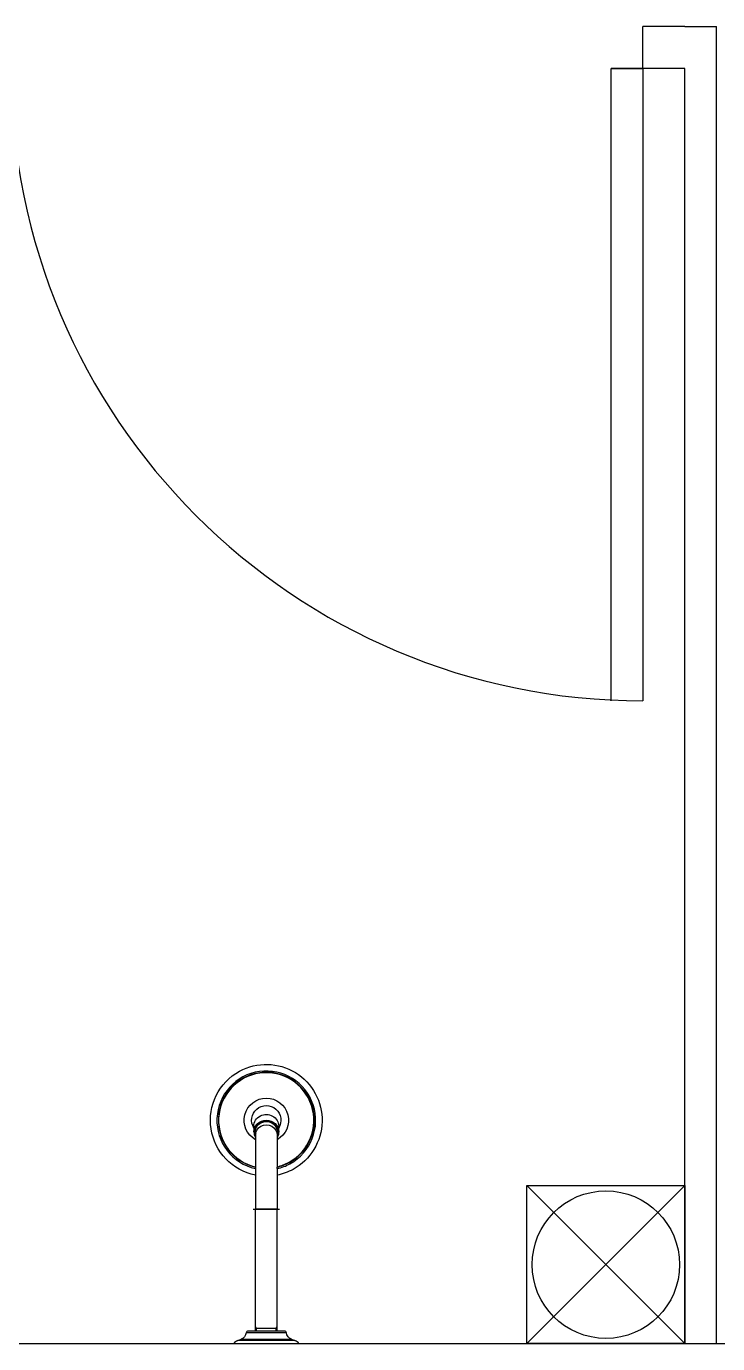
# Model space of a CAD drawing. Header units: inches. Extents: x 542787 to 543192, y 9574025 to 9574373.
# Drawn here: x 543044.041 to 543044.697, y 9574115.205 to 9574116.455 of the extents above; entities that cross this region are included whole.
import ezdxf

# ---------------------------------------------------------------- set-up
doc = ezdxf.new("R2010")
doc.units = ezdxf.units.IN
doc.header["$MEASUREMENT"] = 0
doc.linetypes.add('DASHDOT', pattern=[1, 0.5, -0.25, 0, -0.25])
doc.layers.add('I-ARQ', color=8, linetype='Continuous')

msp = doc.modelspace()

# ---------------------------------------------------------------- linework, layer by layer
at = {"layer": 'I-ARQ'}
for p, q in [((543044.666, 9574116.4545), (543044.626, 9574116.4545)), ((543044.626, 9574116.4145), (543044.626, 9574116.4545)), ((543044.666, 9574116.4545), (543044.696, 9574116.4545)), ((543044.696, 9574115.2045), (543044.696, 9574116.4545)), ((543044.666, 9574116.4145), (543044.596, 9574116.4145)), ((543044.596, 9574115.8145), (543044.596, 9574116.4145)), ((543044.596, 9574116.4145), (543044.626, 9574116.4145)), ((543044.626, 9574116.4145), (543044.626, 9574115.8145)), ((543044.666, 9574115.2045), (543044.666, 9574116.4145)), ((543044.516, 9574115.2045), (543044.516, 9574115.3545)), ((543044.516, 9574115.3545), (543044.666, 9574115.3545)), ((543044.666, 9574115.2045), (543044.516, 9574115.3545)), ((543044.666, 9574115.3545), (543044.516, 9574115.2045)), ((543044.666, 9574115.3545), (543044.666, 9574115.2045)), ((543038.971, 9574115.2045), (543044.916, 9574115.2045)), ((543044.666, 9574115.2045), (543044.516, 9574115.2045))]:
    msp.add_line(p, q, dxfattribs=at)
for points in [[(543044.2582, 9574115.3644, -0.700978), (543044.2431, 9574115.463, -1), (543044.2939, 9574115.3699, -0.07613), (543044.2788, 9574115.3644)], [(543044.2788, 9574115.3706, 0.06962), (543044.291, 9574115.3752, 5.480122), (543044.2582, 9574115.3706)], [(543044.2582, 9574115.398, -3.836175), (543044.2788, 9574115.398)], [(543044.2567, 9574115.4091, -1.802734), (543044.2803, 9574115.4091)], [(543044.2494, 9574115.2148, -0.280777), (543044.2446, 9574115.2087)], [(543044.2876, 9574115.2148, 0.377188), (543044.2856, 9574115.2165), (543044.2514, 9574115.2165, 0.377188), (543044.2494, 9574115.2148)], [(543044.2925, 9574115.2087, -0.280777), (543044.2876, 9574115.2148)]]:
    msp.add_lwpolyline(points, format="xyb", dxfattribs=at)
at = {"layer": 'I-ARQ', "ltscale": 0.06322}
for points in [[(543044.2788, 9574115.3706), (543044.2788, 9574115.372, 0.067971), (543044.2904, 9574115.3764, 5.429636), (543044.2582, 9574115.372)], [(543044.2788, 9574115.398), (543044.2788, 9574115.3723, 0.067551), (543044.2902, 9574115.3767, 5.416932), (543044.2582, 9574115.3723)]]:
    msp.add_lwpolyline(points, format="xyb", dxfattribs=at)
at = {"layer": 'I-ARQ', "ltscale": 0.067122}
msp.add_lwpolyline([(543044.2567, 9574115.4109), (543044.2567, 9574115.4054, 0.128945), (543044.2582, 9574115.4003)], format="xyb", dxfattribs=at)
at = {"layer": 'I-ARQ', "ltscale": 0.06322}
for points in [[(543044.2582, 9574115.4075), (543044.2582, 9574115.398)], [(543044.2788, 9574115.4075), (543044.2788, 9574115.398)], [(543044.2582, 9574115.398), (543044.2582, 9574115.3644)], [(543044.2582, 9574115.3644), (543044.2582, 9574115.3321)], [(543044.2788, 9574115.3706), (543044.2788, 9574115.3644)], [(543044.2788, 9574115.3644), (543044.2788, 9574115.3321)]]:
    msp.add_lwpolyline(points, dxfattribs=at)
at = {"layer": 'I-ARQ', "ltscale": 0.067121}
for points in [[(543044.2803, 9574115.4091), (543044.2803, 9574115.4109)], [(543044.2803, 9574115.4055), (543044.2803, 9574115.4091)]]:
    msp.add_lwpolyline(points, dxfattribs=at)
at = {"layer": 'I-ARQ', "linetype": 'DASHDOT', "ltscale": 0.30975}
msp.add_lwpolyline([(543044.2561, 9574115.3321), (543044.2809, 9574115.3321)], dxfattribs=at)
at = {"layer": 'I-ARQ'}
for points in [[(543044.2582, 9574115.2165), (543044.2582, 9574115.3321)], [(543044.2788, 9574115.2165), (543044.2788, 9574115.3321)]]:
    msp.add_lwpolyline(points, dxfattribs=at)
at = {"layer": 'I-ARQ', "ltscale": 0.258125}
msp.add_lwpolyline([(543044.2788, 9574115.3321), (543044.2582, 9574115.3321)], dxfattribs=at)
at = {"layer": 'I-ARQ', "ltscale": 0.352288}
msp.add_lwpolyline([(543044.2876, 9574115.2148), (543044.2494, 9574115.2148)], dxfattribs=at)
at = {"layer": 'I-ARQ', "ltscale": 0.029062}
for points in [[(543044.2592, 9574115.2165), (543044.2592, 9574115.2188), (543044.2582, 9574115.2206)], [(543044.2778, 9574115.2165), (543044.2778, 9574115.2188)]]:
    msp.add_lwpolyline(points, dxfattribs=at)
at = {"layer": 'I-ARQ', "ltscale": 0.242325}
msp.add_lwpolyline([(543044.2788, 9574115.2188), (543044.2582, 9574115.2188)], dxfattribs=at)
at = {"layer": 'I-ARQ', "ltscale": 0.218093}
msp.add_lwpolyline([(543044.2778, 9574115.2188), (543044.2603, 9574115.2188)], dxfattribs=at)
at = {"layer": 'I-ARQ', "ltscale": 0.025813}
msp.add_lwpolyline([(543044.2778, 9574115.2188), (543044.2788, 9574115.2206)], dxfattribs=at)
at = {"layer": 'I-ARQ', "ltscale": 0.200747}
msp.add_lwpolyline([(543044.2414, 9574115.2075, 0.164371), (543044.2376, 9574115.2045), (543044.2994, 9574115.2045, 0.164371), (543044.2956, 9574115.2075)], format="xyb", dxfattribs=at)
at = {"layer": 'I-ARQ'}
msp.add_lwpolyline([(543044.2956, 9574115.2075), (543044.2414, 9574115.2075), (543044.2446, 9574115.2087), (543044.2925, 9574115.2087)], close=True, dxfattribs=at)
msp.add_circle((543044.591, 9574115.2795), 0.07, dxfattribs=at)
msp.add_arc((543044.626, 9574116.4145), 0.6, 180, 270, dxfattribs=at)
at = {"layer": 'I-ARQ', "extrusion": (0, 0, -1)}
for centre, major_axis, ratio, start_param, end_param in [((543044.2685, 9574115.4054), (-0.0113, 0), 0.939693, -0.408591, 3.550184), ((543044.2685, 9574115.4054), (-0.0112, 0), 0.939693, -0.387458, 3.529051), ((543044.2685, 9574115.4109), (-0.0118, 0), 0.939693, -0.000029, 1.070796), ((543044.2685, 9574115.4055), (0.0118, 0), 0.939692, 3.141597, 6.283189), ((543044.2685, 9574115.4109), (-0.0118, 0), 0.939693, 1.070796, 3.141564), ((543044.2685, 9574115.4055), (-0.0105, 0), 0.939693, 1.070796, 3.141564), ((543044.2685, 9574115.4055), (-0.0105, 0), 0.939693, -0.000029, 1.070796), ((543044.2685, 9574115.4055), (-0.0105, 0), 0.939693, -0.199439, -0.000029), ((543044.2685, 9574115.4024), (-0.0103, 0), 0.939693, 0, 3.141593), ((543044.2685, 9574115.4061), (-0.00722, 0.00722), 1, -0.973099, -0.812083), ((543044.2685, 9574115.4061), (-0.00722, 0.00722), 1, 2.382882, 2.5439), ((543044.2685, 9574115.4055), (-0.0118, 0), 0.942388, 3.140774, 3.638398), ((543044.2685, 9574115.4055), (-0.0105, 0), 0.939693, 3.141564, 3.341037)]:
    msp.add_ellipse(centre, major_axis=major_axis, ratio=ratio, start_param=start_param, end_param=end_param, dxfattribs=at)

doc.saveas('drawing.dxf')
